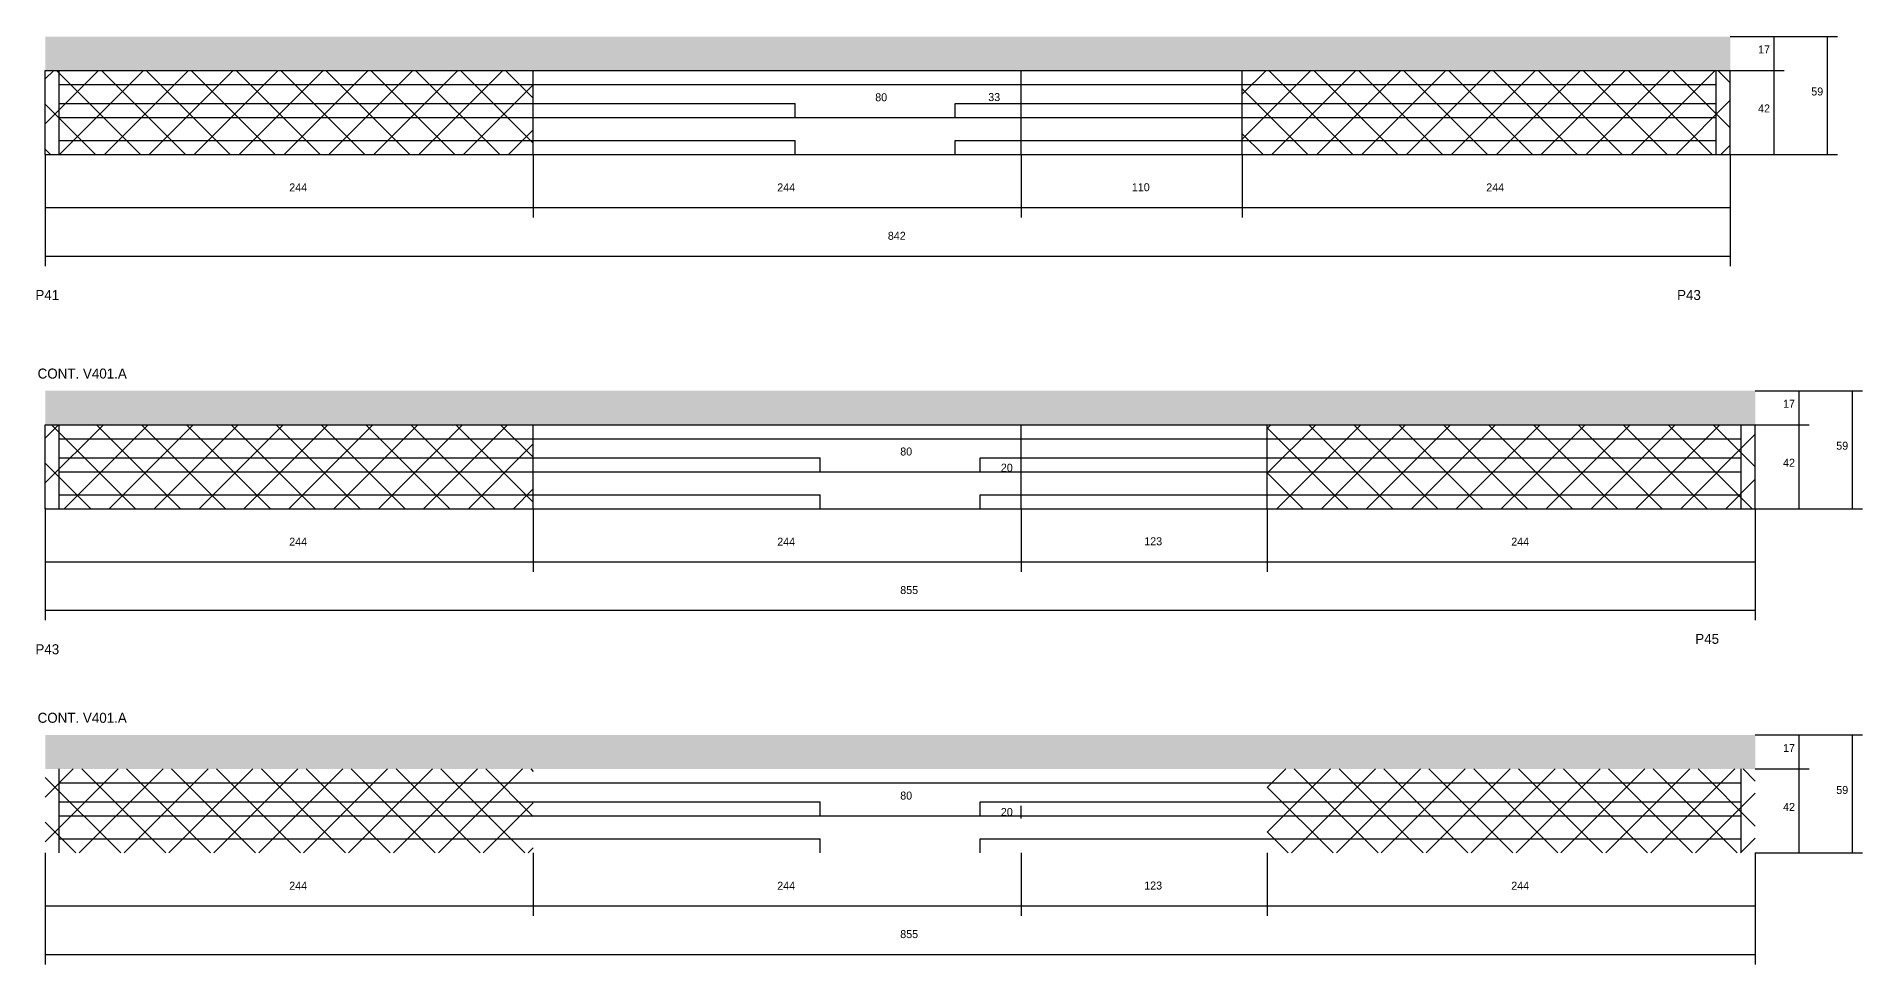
# Model space of a CAD drawing. Header units: metres. Extents: x 5429 to 9218, y 6461 to 6973.
# Drawn here: x 6692 to 7605, y 6501 to 6965 of the extents above; entities that cross this region are included whole.
import ezdxf

# ---------------------------------------------------------------- set-up
doc = ezdxf.new("R2010")
doc.units = ezdxf.units.M
for name, color, linetype in [('COTA', 4, 'Continuous'), ('Cota Seção (2x)', 4, 'Continuous'), ('NOMENCLATURA', 7, 'Continuous'), ('Painéis', 200, 'Continuous'), ('REAPROVEITAMENTO', 251, 'Continuous'), ('SARR_2.2x7', 40, 'Continuous'), ('Texto Seção', 7, 'Continuous')]:
    doc.layers.add(name, color=color, linetype=linetype)

msp = doc.modelspace()

# ---------------------------------------------------------------- hatches: boundary and pattern name
at = {"layer": 'COTA'}
h = msp.add_hatch(dxfattribs=at)
h.set_pattern_fill('AR-CONC', scale=0.03)
h.paths.add_polyline_path([(7539.1, 6947.8), (7539.1, 6964.8), (7539.1, 6964.8), (6696.6, 6964.8), (6696.6, 6964.8), (6696.6, 6947.8), (6696.6, 6947.8), (7539.1, 6947.8)])
h = msp.add_hatch(dxfattribs=at)
h.set_pattern_fill('AR-CONC', scale=0.03)
h.paths.add_polyline_path([(7551.6, 6770.6), (7551.6, 6787.6), (7551.6, 6787.6), (6696.6, 6787.6), (6696.6, 6787.6), (6696.6, 6770.6), (6696.6, 6770.6), (7551.6, 6770.6)])
h = msp.add_hatch(dxfattribs=at)
h.set_pattern_fill('AR-CONC', scale=0.03)
h.paths.add_polyline_path([(7551.6, 6598.4), (7551.6, 6615.4), (7551.6, 6615.4), (6696.6, 6615.4), (6696.6, 6615.4), (6696.6, 6598.4), (6696.6, 6598.4), (7551.6, 6598.4)])
at = {"layer": 'REAPROVEITAMENTO'}
h = msp.add_hatch(dxfattribs=at)
h.set_pattern_fill('ANSI37', scale=5)
h.paths.add_polyline_path([(6696.6, 6947.8), (6696.6, 6905.8), (6696.6, 6905.8), (6940.6, 6905.8), (6940.6, 6905.8), (6940.6, 6947.8), (6940.6, 6947.8), (6696.6, 6947.8)])
h = msp.add_hatch(dxfattribs=at)
h.set_pattern_fill('ANSI37', scale=5)
h.paths.add_polyline_path([(7295.1, 6947.8), (7295.1, 6905.8), (7295.1, 6905.8), (7539.1, 6905.8), (7539.1, 6905.8), (7539.1, 6947.8), (7539.1, 6947.8), (7295.1, 6947.8)])
h = msp.add_hatch(dxfattribs=at)
h.set_pattern_fill('ANSI37', scale=5)
h.paths.add_polyline_path([(6696.6, 6770.6), (6696.6, 6728.6), (6696.6, 6728.6), (6940.6, 6728.6), (6940.6, 6728.6), (6940.6, 6770.6), (6940.6, 6770.6), (6696.6, 6770.6)])
h = msp.add_hatch(dxfattribs=at)
h.set_pattern_fill('ANSI37', scale=5)
h.paths.add_polyline_path([(7307.6, 6770.6), (7307.6, 6728.6), (7307.6, 6728.6), (7551.6, 6728.6), (7551.6, 6728.6), (7551.6, 6770.6), (7551.6, 6770.6), (7307.6, 6770.6)])
h = msp.add_hatch(dxfattribs=at)
h.set_pattern_fill('ANSI37', scale=5)
h.paths.add_polyline_path([(6696.6, 6598.4), (6696.6, 6556.4), (6696.6, 6556.4), (6940.6, 6556.4), (6940.6, 6556.4), (6940.6, 6598.4), (6940.6, 6598.4), (6696.6, 6598.4)])
h = msp.add_hatch(dxfattribs=at)
h.set_pattern_fill('ANSI37', scale=5)
h.paths.add_polyline_path([(7307.6, 6598.4), (7307.6, 6556.4), (7307.6, 6556.4), (7551.6, 6556.4), (7551.6, 6556.4), (7551.6, 6598.4), (7551.6, 6598.4), (7307.6, 6598.4)])

# ---------------------------------------------------------------- linework, layer by layer
at = {"layer": 'COTA'}
for p, q in [((7539.1, 6964.8), (7566.1, 6964.8)), ((7561.1, 6947.8), (7561.1, 6964.8)), ((7539.1, 6947.8), (7566.1, 6947.8)), ((7539.1, 6947.8), (7566.1, 6947.8)), ((7561.1, 6905.8), (7561.1, 6947.8)), ((7071.6, 6924.3), (7071.6, 6929.3)), ((7071.6, 6924.3), (7151.6, 6924.3)), ((7151.6, 6924.3), (7151.6, 6929.3)), ((6696.6, 6905.8), (6696.6, 6874.3)), ((6696.6, 6905.8), (6696.6, 6850)), ((6940.6, 6905.8), (6940.6, 6874.3)), ((6940.6, 6905.8), (6940.6, 6874.3)), ((7184.6, 6905.8), (7184.6, 6874.3)), ((7539.1, 6905.8), (7539.1, 6850)), ((7539.1, 6905.8), (7566.1, 6905.8)), ((6696.6, 6879.3), (6940.6, 6879.3)), ((6940.6, 6879.3), (7184.6, 6879.3)), ((6696.6, 6855), (7539.1, 6855)), ((7551.6, 6787.6), (7578.6, 6787.6)), ((7573.6, 6770.6), (7573.6, 6787.6)), ((7551.6, 6770.6), (7578.6, 6770.6)), ((7551.6, 6770.6), (7578.6, 6770.6)), ((7573.6, 6728.6), (7573.6, 6770.6)), ((7084.1, 6747.1), (7084.1, 6752.1)), ((7084.1, 6747.1), (7164.1, 6747.1)), ((7164.1, 6747.1), (7164.1, 6752.1)), ((6696.6, 6728.6), (6696.6, 6697.1)), ((6696.6, 6728.6), (6696.6, 6672.8)), ((6940.6, 6728.6), (6940.6, 6697.1)), ((6940.6, 6728.6), (6940.6, 6697.1)), ((7184.6, 6728.6), (7184.6, 6697.1)), ((7551.6, 6728.6), (7551.6, 6672.8)), ((7551.6, 6728.6), (7578.6, 6728.6)), ((6696.6, 6702.1), (6940.6, 6702.1)), ((6940.6, 6702.1), (7184.6, 6702.1)), ((6696.6, 6677.8), (7551.6, 6677.8)), ((7551.6, 6615.4), (7578.6, 6615.4)), ((7573.6, 6598.4), (7573.6, 6615.4)), ((7551.6, 6598.4), (7578.6, 6598.4)), ((7551.6, 6598.4), (7578.6, 6598.4)), ((7573.6, 6556.4), (7573.6, 6598.4)), ((7084.1, 6574.9), (7084.1, 6579.9)), ((7084.1, 6574.9), (7164.1, 6574.9)), ((7164.1, 6574.9), (7164.1, 6579.9)), ((6696.6, 6556.4), (6696.6, 6524.9)), ((6696.6, 6556.4), (6696.6, 6500.6)), ((6940.6, 6556.4), (6940.6, 6524.9)), ((6940.6, 6556.4), (6940.6, 6524.9)), ((7184.6, 6556.4), (7184.6, 6524.9)), ((7551.6, 6556.4), (7551.6, 6500.6)), ((7551.6, 6556.4), (7578.6, 6556.4)), ((6696.6, 6529.9), (6940.6, 6529.9)), ((6940.6, 6529.9), (7184.6, 6529.9)), ((6696.6, 6505.6), (7551.6, 6505.6))]:
    msp.add_line(p, q, dxfattribs=at)
at = {"layer": 'Cota Seção (2x)'}
for p, q in [((7539.1, 6964.8), (7592.7, 6964.8)), ((7587.7, 6905.8), (7587.7, 6964.8)), ((7151.6, 6924.3), (7151.6, 6929.3)), ((7151.6, 6924.3), (7184.6, 6924.3)), ((7184.6, 6923), (7184.6, 6929.3)), ((7184.6, 6905.8), (7184.6, 6874.3)), ((7295.1, 6905.8), (7295.1, 6874.3)), ((7295.1, 6905.8), (7295.1, 6874.3)), ((7539.1, 6905.8), (7539.1, 6874.3)), ((7539.1, 6905.8), (7592.7, 6905.8)), ((7184.6, 6879.3), (7295.1, 6879.3)), ((7295.1, 6879.3), (7539.1, 6879.3)), ((7551.6, 6787.6), (7605.2, 6787.6)), ((7600.2, 6728.6), (7600.2, 6787.6)), ((7164.1, 6747.1), (7164.1, 6752.1)), ((7164.1, 6747.1), (7184.6, 6747.1)), ((7184.6, 6745.8), (7184.6, 6752.1)), ((7184.6, 6728.6), (7184.6, 6697.1)), ((7307.6, 6728.6), (7307.6, 6697.1)), ((7307.6, 6728.6), (7307.6, 6697.1)), ((7551.6, 6728.6), (7551.6, 6697.1)), ((7551.6, 6728.6), (7605.2, 6728.6)), ((7184.6, 6702.1), (7307.6, 6702.1)), ((7307.6, 6702.1), (7551.6, 6702.1)), ((7551.6, 6615.4), (7605.2, 6615.4)), ((7600.2, 6556.4), (7600.2, 6615.4)), ((7164.1, 6574.9), (7164.1, 6579.9)), ((7164.1, 6574.9), (7184.6, 6574.9)), ((7184.6, 6573.7), (7184.6, 6579.9)), ((7184.6, 6556.4), (7184.6, 6524.9)), ((7307.6, 6556.4), (7307.6, 6524.9)), ((7307.6, 6556.4), (7307.6, 6524.9)), ((7551.6, 6556.4), (7551.6, 6524.9)), ((7551.6, 6556.4), (7605.2, 6556.4)), ((7184.6, 6529.9), (7307.6, 6529.9)), ((7307.6, 6529.9), (7551.6, 6529.9))]:
    msp.add_line(p, q, dxfattribs=at)
at = {"layer": 'Painéis'}
for p, q in [((6696.6, 6947.8), (7539.1, 6947.8)), ((6696.6, 6905.8), (6696.6, 6947.8)), ((6940.6, 6905.8), (6940.6, 6947.8)), ((7184.6, 6905.8), (7184.6, 6947.8)), ((7295.1, 6905.8), (7295.1, 6947.8)), ((7539.1, 6905.8), (7539.1, 6947.8)), ((6696.6, 6905.8), (7539.1, 6905.8)), ((6696.6, 6770.6), (7551.6, 6770.6)), ((6696.6, 6728.6), (6696.6, 6770.6)), ((6940.6, 6728.6), (6940.6, 6770.6)), ((7184.6, 6728.6), (7184.6, 6770.6)), ((7307.6, 6728.6), (7307.6, 6770.6)), ((7551.6, 6728.6), (7551.6, 6770.6)), ((6696.6, 6728.6), (7551.6, 6728.6))]:
    msp.add_line(p, q, dxfattribs=at)
at = {"layer": 'SARR_2.2x7'}
for p, q in [((6703.6, 6905.8), (6703.6, 6947.8)), ((7532.1, 6905.8), (7532.1, 6947.8)), ((6703.6, 6940.8), (6940.6, 6940.8)), ((6940.6, 6940.8), (7184.6, 6940.8)), ((7184.6, 6940.8), (7295.1, 6940.8)), ((7295.1, 6940.8), (7532.1, 6940.8)), ((6703.6, 6931.3), (6940.6, 6931.3)), ((6940.6, 6931.3), (7071.6, 6931.3)), ((7071.6, 6924.3), (7071.6, 6931.3)), ((7151.6, 6924.3), (7151.6, 6931.3)), ((7151.6, 6931.3), (7184.6, 6931.3)), ((7184.6, 6931.3), (7295.1, 6931.3)), ((7295.1, 6931.3), (7532.1, 6931.3)), ((6703.6, 6924.3), (6940.6, 6924.3)), ((6940.6, 6924.3), (7071.6, 6924.3)), ((7151.6, 6924.3), (7184.6, 6924.3)), ((7184.6, 6924.3), (7295.1, 6924.3)), ((7295.1, 6924.3), (7532.1, 6924.3)), ((6703.6, 6912.8), (6940.6, 6912.8)), ((6940.6, 6912.8), (7071.6, 6912.8)), ((7071.6, 6905.8), (7071.6, 6912.8)), ((7151.6, 6905.8), (7151.6, 6912.8)), ((7151.6, 6912.8), (7184.6, 6912.8)), ((7184.6, 6912.8), (7295.1, 6912.8)), ((7295.1, 6912.8), (7532.1, 6912.8)), ((6703.6, 6728.6), (6703.6, 6770.6)), ((7544.6, 6728.6), (7544.6, 6770.6)), ((6703.6, 6763.6), (6940.6, 6763.6)), ((6940.6, 6763.6), (7184.6, 6763.6)), ((7184.6, 6763.6), (7307.6, 6763.6)), ((7307.6, 6763.6), (7544.6, 6763.6)), ((6703.6, 6754.1), (6940.6, 6754.1)), ((6703.6, 6747.1), (6940.6, 6747.1)), ((6940.6, 6754.1), (7084.1, 6754.1)), ((6940.6, 6747.1), (7084.1, 6747.1)), ((7084.1, 6747.1), (7084.1, 6754.1)), ((7164.1, 6747.1), (7164.1, 6754.1)), ((7164.1, 6754.1), (7184.6, 6754.1)), ((7164.1, 6747.1), (7184.6, 6747.1)), ((7184.6, 6754.1), (7307.6, 6754.1)), ((7184.6, 6747.1), (7307.6, 6747.1)), ((7307.6, 6754.1), (7544.6, 6754.1)), ((7307.6, 6747.1), (7544.6, 6747.1)), ((6703.6, 6735.6), (6940.6, 6735.6)), ((6940.6, 6735.6), (7084.1, 6735.6)), ((7084.1, 6728.6), (7084.1, 6735.6)), ((7164.1, 6728.6), (7164.1, 6735.6)), ((7164.1, 6735.6), (7184.6, 6735.6)), ((7184.6, 6735.6), (7307.6, 6735.6)), ((7307.6, 6735.6), (7544.6, 6735.6)), ((6703.6, 6556.4), (6703.6, 6598.4)), ((7544.6, 6556.4), (7544.6, 6598.4)), ((6703.6, 6591.4), (6940.6, 6591.4)), ((6940.6, 6591.4), (7184.6, 6591.4)), ((7184.6, 6591.4), (7307.6, 6591.4)), ((7307.6, 6591.4), (7544.6, 6591.4)), ((6703.6, 6581.9), (6940.6, 6581.9)), ((6703.6, 6574.9), (6940.6, 6574.9)), ((6940.6, 6581.9), (7084.1, 6581.9)), ((6940.6, 6574.9), (7084.1, 6574.9)), ((7084.1, 6574.9), (7084.1, 6581.9)), ((7164.1, 6574.9), (7164.1, 6581.9)), ((7164.1, 6581.9), (7184.6, 6581.9)), ((7164.1, 6574.9), (7184.6, 6574.9)), ((7184.6, 6581.9), (7307.6, 6581.9)), ((7184.6, 6574.9), (7307.6, 6574.9)), ((7307.6, 6581.9), (7544.6, 6581.9)), ((7307.6, 6574.9), (7544.6, 6574.9)), ((6703.6, 6563.4), (6940.6, 6563.4)), ((6940.6, 6563.4), (7084.1, 6563.4)), ((7084.1, 6556.4), (7084.1, 6563.4)), ((7164.1, 6556.4), (7164.1, 6563.4)), ((7164.1, 6563.4), (7184.6, 6563.4)), ((7184.6, 6563.4), (7307.6, 6563.4)), ((7307.6, 6563.4), (7544.6, 6563.4))]:
    msp.add_line(p, q, dxfattribs=at)

# ---------------------------------------------------------------- texts
at = {"layer": 'COTA'}
for s, p in [('17', (7553, 6956.3)), ('80', (7111.6, 6932.4)), ('42', (7553, 6926.8)), ('244', (6818.6, 6887.3)), ('244', (7062.6, 6887.3)), ('842', (7117.9, 6863.1)), ('17', (7565.5, 6779.1)), ('80', (7124.1, 6755.2)), ('42', (7565.5, 6749.6)), ('244', (6818.6, 6710.1)), ('244', (7062.6, 6710.1)), ('855', (7124.1, 6685.9)), ('17', (7565.5, 6606.9)), ('80', (7124.1, 6583.1)), ('42', (7565.5, 6577.4)), ('244', (6818.6, 6538)), ('244', (7062.6, 6538)), ('855', (7124.1, 6513.8))]:
    msp.add_text(s, height=4, dxfattribs=at).set_placement(p)
at = {"layer": 'Cota Seção (2x)'}
for s, p in [('59', (7579.6, 6935.3)), ('33', (7168.1, 6932.5)), ('110', (7239.9, 6887.4)), ('244', (7417.1, 6887.3)), ('59', (7592.1, 6758.1)), ('20', (7174.4, 6747.1)), ('123', (7246.1, 6710.3)), ('244', (7429.6, 6710.1)), ('59', (7592.1, 6585.9)), ('20', (7174.4, 6574.9)), ('123', (7246.1, 6538.1)), ('244', (7429.6, 6538))]:
    msp.add_text(s, height=4, dxfattribs=at).set_placement(p)
at = {"layer": 'NOMENCLATURA'}
for s, p in [('P43', (7512.5, 6833)), ('P41', (6691.7, 6833)), ('P45', (7521.6, 6661)), ('P43', (6691.7, 6655.8))]:
    msp.add_text(s, height=5, dxfattribs=at).set_placement(p)
at = {"layer": 'Texto Seção'}
for p in [(6692.8, 6793.7), (6692.8, 6621.5)]:
    msp.add_text('CONT. V401.A', height=5, dxfattribs=at).set_placement(p)

doc.saveas('drawing.dxf')
